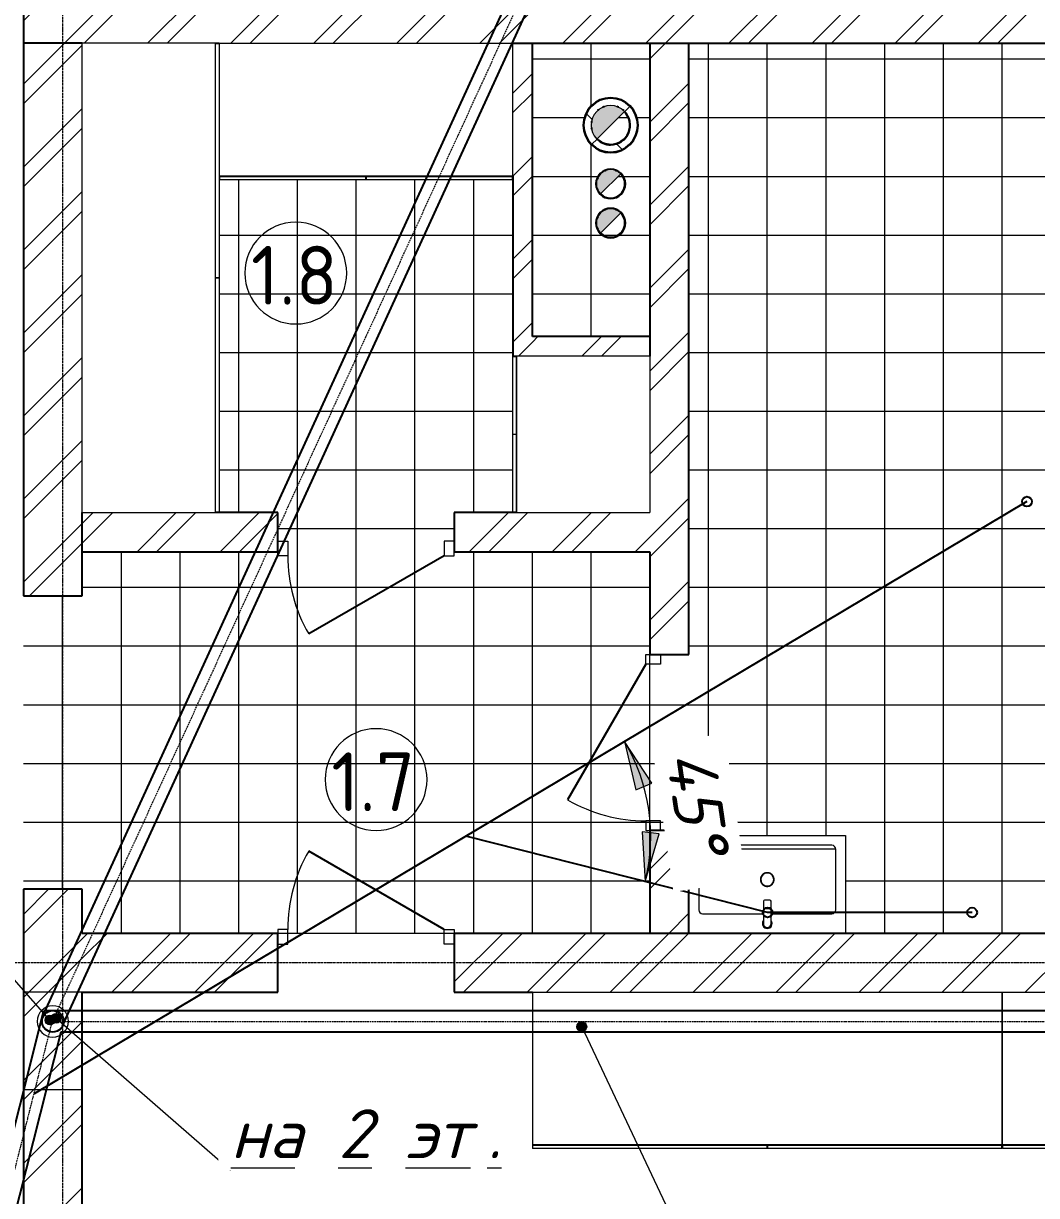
# Model space of a CAD drawing. Header units: millimetres. Extents: x -2820 to 26103, y -2046 to 37035.
# Drawn here: x 14568 to 19744, y 12383 to 18373 of the extents above; entities that cross this region are included whole.
import ezdxf

# ---------------------------------------------------------------- set-up
doc = ezdxf.new("R2010")
doc.units = ezdxf.units.MM
for name, pattern in [('Осевая 12-2-2', [16, 12, -2, 0, -2]), ('Пунктир 2-1_5', [3.5, 2, -1.5]), ('Штрихпунктир 8-2-2', [12, 8, -2, 0, -2])]:
    doc.linetypes.add(name, pattern=pattern)
for name, color, linetype, lineweight in [('A-ANNO-DIMS', 7, 'Continuous', 9), ('A-ANNO-DIMS-100', 7, 'Continuous', 9), ('A-ANNO-NOTE', 7, 'Continuous', 9), ('A-AREA-IDEN', 7, 'Continuous', 9), ('A-COLS', 7, 'Continuous', 9), ('A-DETL-CNTR', 7, 'Штрихпунктир 8-2-2', 9), ('A-DETL-GENF', 7, 'Continuous', 9), ('A-DOOR', 7, 'Continuous', 9), ('A-FLOR', 7, 'Continuous', 9), ('A-WALL', 7, 'Continuous', 9), ('A-WALL-PATT', 7, 'Continuous', 25), ('I-FURN', 7, 'Continuous', 9), ('P-SANR-FIXT', 7, 'Continuous', 9), ('S-COLS', 7, 'Continuous', 9), ('S-GRID', 7, 'Continuous', 9)]:
    doc.layers.add(name, color=color, linetype=linetype, lineweight=lineweight)
doc.layers.add('A-DETL', color=7, linetype='Continuous', lineweight=9, true_color=0x00a600)
doc.layers.add('A-FLOR-PATT', color=7, linetype='Continuous', lineweight=15, true_color=0x383838)
doc.styles.add('GOST Common', font='GOST_Common.ttf', dxfattribs={"height": 300})
doc.styles.add('ISOCPEUR_I', font='isocpeui.ttf', dxfattribs={"height": 250})
doc.dimstyles.new('2_5', dxfattribs={"dimscale": 304.8, "dimtxt": 248.995294, "dimasz": 0.82021, "dimexe": 0.656168, "dimexo": 0.656168, "dimgap": 0.164042, "dimtad": 1, "dimdec": 0, "dimzin": 0, "dimdsep": 46, "dimtxsty": 'ISOCPEUR_I', "dimsah": 1, "dimcen": 0.09, "dimadec": 0, "dimazin": 0, "dimtfac": 1, "dimtdec": 4, "dimtix": 1, "dimtmove": 0, "dimatfit": 3, "dimfxl": 1, "dimtvp": 1, "dimtfill": 1, "dimtolj": 1, "dimtzin": 0, "dimarcsym": 2})
pattern_1 = [(45, (0, 0), (-212.132, 212.132), []), (45, (0, 100), (-212.132, 212.132), [])]

# ---------------------------------------------------------------- blocks, each defined once
blk = doc.blocks.new('INT 19 Дверь межкомнатная одностворчатая - 900 х 2370 _800_ Глухое Л-НАР-1569038-Этаж 1 - КН')
at = {"layer": 'A-DOOR', "lineweight": 25}
blk.add_line((400, 170), (-292.8, 570), dxfattribs=at)
at = {"layer": 'A-DOOR'}
for p, q in [((-400, 170), (-450, 170)), ((-450, 170), (-450, 95)), ((-400, 95), (-400, 170)), ((400, 95), (400, 170)), ((400, 170), (450, 170)), ((450, 170), (450, 95)), ((-450, 95), (-400, 95)), ((450, 95), (400, 95))]:
    blk.add_line(p, q, dxfattribs=at)
blk.add_arc((400, 170), 800, 150, 180, dxfattribs=at)
blk = doc.blocks.new('INT 19 Дверь межкомнатная одностворчатая - 900 х 2370 _800_ Глухое Л-НАР-1569067-Этаж 1 - КН')
at = {"layer": 'A-DOOR', "lineweight": 25}
blk.add_line((400, 120), (-292.8, 520), dxfattribs=at)
at = {"layer": 'A-DOOR'}
for p, q in [((-400, 120), (-450, 120)), ((-450, 120), (-450, 45)), ((-400, 45), (-400, 120)), ((400, 45), (400, 120)), ((400, 120), (450, 120)), ((450, 120), (450, 45)), ((-450, 45), (-400, 45)), ((450, 45), (400, 45))]:
    blk.add_line(p, q, dxfattribs=at)
blk.add_arc((400, 120), 800, 150, 180, dxfattribs=at)
blk = doc.blocks.new('INT 18 Шкаф - INT 18 Шкаф-1611660-Этаж 1 - КН')
at = {"layer": 'I-FURN'}
for p, q in [((-400, 350), (400, 350)), ((-400, 350), (-400, -330)), ((400, -330), (400, 350)), ((400, -330), (-400, -330)), ((-398.5, -332), (-0.8, -332)), ((-398.5, -332), (-398.5, -350)), ((-0.8, -350), (-398.5, -350)), ((-0.8, -350), (-0.8, -332)), ((0.8, -332), (398.5, -332)), ((0.8, -332), (0.8, -350)), ((398.5, -350), (0.8, -350)), ((398.5, -350), (398.5, -332))]:
    blk.add_line(p, q, dxfattribs=at)
blk = doc.blocks.new('INT 18 Шкаф - INT 18 Шкаф-1564175-Этаж 1 - КН')
at = {"layer": 'I-FURN'}
for p, q in [((-1200, 350), (1200, 350)), ((-1200, 350), (-1200, -430)), ((1200, -430), (1200, 350)), ((1200, -430), (-1200, -430)), ((-1198.5, -432), (-0.8, -432)), ((-1198.5, -432), (-1198.5, -450)), ((-0.8, -450), (-1198.5, -450)), ((-0.8, -450), (-0.8, -432)), ((0.8, -432), (1198.5, -432)), ((0.8, -432), (0.8, -450)), ((1198.5, -450), (0.8, -450)), ((1198.5, -450), (1198.5, -432))]:
    blk.add_line(p, q, dxfattribs=at)
blk = doc.blocks.new('INT 18 Шкаф - INT 18 Шкаф-1565127-Этаж 1 - КН')
at = {"layer": 'I-FURN'}
for p, q in [((-750, 350), (750, 350)), ((-750, 350), (-750, -330)), ((750, -330), (750, 350)), ((750, -330), (-750, -330)), ((-748.5, -332), (-0.8, -332)), ((-748.5, -332), (-748.5, -350)), ((-0.8, -350), (-748.5, -350)), ((-0.8, -350), (-0.8, -332)), ((0.8, -332), (748.5, -332)), ((0.8, -332), (0.8, -350)), ((748.5, -350), (0.8, -350)), ((748.5, -350), (748.5, -332))]:
    blk.add_line(p, q, dxfattribs=at)
blk = doc.blocks.new('INT 19 Дверь межкомнатная одностворчатая - 900 х 2370 _800_ Глухое П-НАР-1569071-Этаж 1 - КН')
at = {"layer": 'A-DOOR', "lineweight": 25}
blk.add_line((-400, 120), (292.8, 520), dxfattribs=at)
at = {"layer": 'A-DOOR'}
for p, q in [((-400, 120), (-450, 120)), ((-450, 120), (-450, 45)), ((-400, 45), (-400, 120)), ((400, 45), (400, 120)), ((400, 120), (450, 120)), ((450, 120), (450, 45)), ((-450, 45), (-400, 45)), ((450, 45), (400, 45))]:
    blk.add_line(p, q, dxfattribs=at)
blk.add_arc((-400, 120), 800, 360, 30, dxfattribs=at)
blk = doc.blocks.new('INT 18 Шкаф - INT 18 Шкаф-1565469-Этаж 1 - КН')
at = {"layer": 'I-FURN'}
for p, q in [((-1200, 330), (-1200, -350)), ((-1200, 330), (1200, 330)), ((-1198.5, 350), (-1198.5, 332)), ((-0.8, 332), (-1198.5, 332)), ((-520, 350), (-0.8, 350)), ((-0.8, 332), (-0.8, 350)), ((0.8, 350), (1198.5, 350)), ((0.8, 350), (0.8, 332)), ((1198.5, 332), (0.8, 332)), ((1198.5, 332), (1198.5, 350)), ((1200, -350), (1200, 330)), ((1200, -350), (-1200, -350))]:
    blk.add_line(p, q, dxfattribs=at)
blk = doc.blocks.new('Колонна ЖБМ - Круг - D 160-1624059-Этаж 1 - КН')
at = {"layer": 'S-COLS'}
for start, end in [(360, 180), (180, 360)]:
    blk.add_arc((0, 0), 80, start, end, dxfattribs=at)
blk = doc.blocks.new('INT 16 Тумба с раковиной - INT 16 Тумба с раковиной 2-1628028-Этаж 1 - КН')
at = {"layer": 'I-FURN'}
blk.add_line((-850, -180), (-150, -180), dxfattribs=at)
blk = doc.blocks.new('INT 16 Смеситель - INT 16 Смеситель-1566569-Этаж 1 - КН')
at = {"layer": 'P-SANR-FIXT'}
for p, q in [((-20, 0), (-20, -65)), ((20, -65), (20, 0)), ((-20, -65), (-20, -110)), ((-10, -75), (10, -75)), ((20, -110), (20, -65)), ((-10, -120), (10, -120))]:
    blk.add_line(p, q, dxfattribs=at)
for centre, radius, start, end in [((0, 0), 25, 360, 180), ((0, 0), 25, 180, 216.232), ((0, 0), 20, 90, 180), ((0, 0), 20, 143.73116, 165), ((0, 0), 20, 143.73116, 165), ((0, 0), 20, 90, 113.3697), ((0, 0), 20, 66.6303, 113.3697), ((0, 0), 20, 360, 90), ((0, 0), 20, 66.6303, 90), ((0, 0), 20, 30, 50.46886), ((0, 0), 20, 30, 50.46886), ((0, 0), 25, 323.768, 360), ((-10, -65), 10, 180, 270), ((-10, -65), 10, 180, 255), ((-10, -110), 10, 180, 270), ((-10, -110), 10, 180, 255), ((10, -65), 10, 270, 360), ((10, -110), 10, 270, 0), ((10, -65), 10, 285, 330), ((10, -110), 10, 315, 0)]:
    blk.add_arc(centre, radius, start, end, dxfattribs=at)
blk = doc.blocks.new('INT 16 Раковина - INT 16 Раковина-1628049-Этаж 1 - КН')
at = {"layer": 'P-SANR-FIXT'}
for p, q in [((-400, -225), (-400, 275)), ((-350, 155), (-350, -155)), ((-20, 175), (-330, 175)), ((330, 175), (20, 175)), ((350, -155), (350, 155)), ((-330, -175), (330, -175)), ((400, -225), (-400, -225))]:
    blk.add_line(p, q, dxfattribs=at)
at = {"layer": 'P-SANR-FIXT', "flags": 128}
for points in [[(35, 0), (35, 1.4), (34.9, 2.8), (34.7, 4.2), (34.6, 5.6), (34.3, 7), (34, 8.3), (33.6, 9.7), (33.2, 11), (32.8, 12.3), (32.2, 13.6), (31.7, 14.9), (31, 16.2), (30.4, 17.4), (29.7, 18.6), (28.9, 19.8), (28.1, 20.9), (27.2, 22), (26.3, 23.1), (25.4, 24.1), (24.4, 25.1), (23.4, 26.1), (22.3, 27), (21.2, 27.8), (20.1, 28.7), (18.9, 29.5), (17.7, 30.2), (16.5, 30.9), (15.2, 31.5), (14, 32.1), (12.7, 32.6), (11.4, 33.1), (10, 33.5), (8.7, 33.9), (7.3, 34.2), (5.9, 34.5), (4.6, 34.7), (3.2, 34.9), (1.8, 35), (0.4, 35), (-1, 35), (-2.4, 34.9), (-3.8, 34.8), (-5.2, 34.6), (-6.6, 34.4), (-8, 34.1), (-9.3, 33.7), (-10.7, 33.3), (-12, 32.9), (-13.3, 32.4), (-14.6, 31.8), (-15.8, 31.2), (-17.1, 30.6), (-18.3, 29.9), (-19.4, 29.1), (-20.6, 28.3), (-21.7, 27.5), (-22.8, 26.6), (-23.8, 25.6), (-24.8, 24.7), (-25.8, 23.6), (-26.7, 22.6), (-27.6, 21.5), (-28.5, 20.4), (-29.2, 19.2), (-30, 18), (-30.7, 16.8), (-31.3, 15.6), (-31.9, 14.3), (-32.5, 13), (-33, 11.7), (-33.4, 10.4), (-33.8, 9.1), (-34.1, 7.7), (-34.4, 6.3), (-34.6, 4.9), (-34.8, 3.5), (-34.9, 2.2), (-35, 0.8), (-35, 0)], [(-35, 0), (-35, -1.4), (-34.9, -2.8), (-34.7, -4.2), (-34.6, -5.6), (-34.3, -7), (-34, -8.3), (-33.6, -9.7), (-33.2, -11), (-32.8, -12.3), (-32.2, -13.6), (-31.7, -14.9), (-31, -16.2), (-30.4, -17.4), (-29.7, -18.6), (-28.9, -19.8), (-28.1, -20.9), (-27.2, -22), (-26.3, -23.1), (-25.4, -24.1), (-24.4, -25.1), (-23.4, -26.1), (-22.3, -27), (-21.2, -27.8), (-20.1, -28.7), (-18.9, -29.5), (-17.7, -30.2), (-16.5, -30.9), (-15.2, -31.5), (-14, -32.1), (-12.7, -32.6), (-11.4, -33.1), (-10, -33.5), (-8.7, -33.9), (-7.3, -34.2), (-5.9, -34.5), (-4.6, -34.7), (-3.2, -34.9), (-1.8, -35), (-0.4, -35), (1, -35), (2.4, -34.9), (3.8, -34.8), (5.2, -34.6), (6.6, -34.4), (8, -34.1), (9.3, -33.7), (10.7, -33.3), (12, -32.9), (13.3, -32.4), (14.6, -31.8), (15.8, -31.2), (17.1, -30.6), (18.3, -29.9), (19.4, -29.1), (20.6, -28.3), (21.7, -27.5), (22.8, -26.6), (23.8, -25.6), (24.8, -24.7), (25.8, -23.6), (26.7, -22.6), (27.6, -21.5), (28.5, -20.4), (29.2, -19.2), (30, -18), (30.7, -16.8), (31.3, -15.6), (31.9, -14.3), (32.5, -13), (33, -11.7), (33.4, -10.4), (33.8, -9.1), (34.1, -7.7), (34.4, -6.3), (34.6, -4.9), (34.8, -3.5), (34.9, -2.2), (35, -0.8), (35, 0)]]:
    blk.add_lwpolyline(points, dxfattribs=at)
at = {"layer": 'P-SANR-FIXT'}
for centre, radius, start, end in [((-330, 155), 20, 90, 180), ((330, 155), 20, 0, 90), ((0, 0), 35, 0, 180), ((0, 0), 35, 180, 0), ((0, 0), 33, 360, 180), ((0, 0), 33, 180, 360), ((-330, -155), 20, 180, 270), ((330, -155), 20, 270, 0)]:
    blk.add_arc(centre, radius, start, end, dxfattribs=at)
blk = doc.blocks.new('INT Марка помещения - Номер помещения _ Площадь _ Имя-1615504-Этаж 1 - КН')
at = {"layer": 'A-AREA-IDEN'}
for start, end in [(360, 180), (180, 360)]:
    blk.add_arc((0, 0), 2.6, start, end, dxfattribs=at)
blk = doc.blocks.new('DIMBLOCK15-Этаж 1 - КН')
at = {"layer": 'A-ANNO-DIMS-100'}
for points in [[(17639.5, 14702.8), (17697.2, 14455.6), (17778.3, 14490.2)], [(17744.2, 13987.4), (17816.2, 14230.8), (17728.6, 14240.8)]]:
    blk.add_hatch(color=256, dxfattribs=at).paths.add_polyline_path(points)
for p, q in [((17639.5, 14702.8), (17811.3, 14805.3)), ((17639.5, 14702.8), (17467.8, 14600.3)), ((17639.5, 14702.8), (17697.2, 14455.6)), ((17778.3, 14490.2), (17639.5, 14702.8)), ((17697.2, 14455.6), (17778.3, 14490.2)), ((17816.2, 14230.8), (17728.6, 14240.8)), ((17728.6, 14240.8), (17744.2, 13987.4)), ((17744.2, 13987.4), (17816.2, 14230.8)), ((17744.2, 13987.4), (17550.3, 14036.4)), ((17744.2, 13987.4), (17744.2, 13987.4)), ((17744.2, 13987.4), (17938.1, 13938.4))]:
    blk.add_line(p, q, dxfattribs=at)
blk.add_arc((16828.3, 14218.7), 944.7, 345.82437, 30.82437, dxfattribs=at)
blk.add_arc((16828.3, 14218.7), 944.7, 345.82437, 30.82437, dxfattribs=at)
at = {"layer": 'A-ANNO-DIMS-100', "color": 0, "insert": (18097.2, 14673), "char_height": 250, "width": 637.811, "attachment_point": 1, "rotation": 278.32437, "line_spacing_factor": 1.149209, "style": 'ISOCPEUR_I', "bg_fill": 3, "box_fill_scale": 1.25, "bg_fill_color": 256, "bg_fill_true_color": 13158600, "bg_fill_transparency": 0}
blk.add_mtext('45°', dxfattribs=at)

msp = doc.modelspace()

# ---------------------------------------------------------------- hatches: boundary and pattern name
at = {"layer": 'A-ANNO-NOTE'}
h = msp.add_hatch(color=256, dxfattribs=at)
edge = h.paths.add_edge_path()
edge.add_arc((14703.532, 13279.526), 25, 0, 360)
h = msp.add_hatch(color=256, dxfattribs=at)
edge = h.paths.add_edge_path()
edge.add_arc((14735.524, 13288.711), 25, 0, 360)
h = msp.add_hatch(color=256, dxfattribs=at)
edge = h.paths.add_edge_path()
edge.add_arc((17420.716, 13245.404), 25, 0, 360)
at = {"layer": 'A-COLS'}
h = msp.add_hatch(dxfattribs=at)
h.set_pattern_fill('FP_7', color=256, style=0, pattern_type=2)
h.set_pattern_definition([(45, (0, 0), (-141.4214, 141.4214), []), (135, (0, 0), (-141.4214, -141.4214), [])])
h.paths.add_polyline_path([(17568.194, 17714.643), (17607.073, 17720.233), (17642.802, 17736.55), (17672.487, 17762.273), (17693.723, 17795.316), (17704.789, 17833.004), (17704.789, 17872.283), (17693.723, 17909.971), (17672.487, 17943.014), (17642.802, 17968.736), (17607.073, 17985.054), (17568.194, 17990.643), (17529.315, 17985.054), (17493.585, 17968.736), (17463.9, 17943.014), (17442.665, 17909.971), (17431.598, 17872.283), (17432.396, 17830.289), (17442.665, 17795.316), (17463.9, 17762.273), (17493.585, 17736.55), (17529.315, 17720.233)])
h.paths.add_polyline_path([(17568.194, 17752.643), (17533.992, 17758.674), (17503.915, 17776.039), (17481.591, 17802.643), (17471.137, 17830.289), (17468.194, 17852.643), (17471.601, 17878.525), (17481.591, 17902.643), (17497.483, 17923.354), (17518.194, 17939.246), (17542.312, 17949.236), (17568.194, 17952.643), (17594.076, 17949.236), (17618.194, 17939.246), (17638.096, 17922.546), (17654.796, 17902.643), (17666.674, 17870.008), (17666.674, 17835.279), (17654.796, 17802.643), (17632.472, 17776.039), (17602.396, 17758.674)])
at = {"layer": 'A-DETL-GENF', "lineweight": 5}
for points in [[(17497.483, 17781.933), (17638.904, 17923.354), (17618.194, 17939.246), (17594.076, 17949.236), (17568.194, 17952.643), (17542.312, 17949.236), (17518.194, 17939.246), (17497.483, 17923.354), (17481.591, 17902.643), (17471.601, 17878.525), (17468.194, 17852.643), (17471.601, 17826.762), (17481.591, 17802.643)], [(17516.575, 17501.025), (17619.813, 17604.262), (17604.694, 17615.863), (17587.088, 17623.156), (17568.194, 17625.643), (17549.3, 17623.156), (17531.694, 17615.863), (17516.575, 17604.262), (17504.974, 17589.143), (17497.681, 17571.537), (17495.194, 17552.643), (17497.681, 17533.75), (17504.974, 17516.143)], [(17516.575, 17301.025), (17619.813, 17404.262), (17604.694, 17415.863), (17587.088, 17423.156), (17568.194, 17425.643), (17549.3, 17423.156), (17531.694, 17415.863), (17516.575, 17404.262), (17504.974, 17389.143), (17497.681, 17371.537), (17495.194, 17352.643), (17497.681, 17333.75), (17504.974, 17316.143)]]:
    msp.add_hatch(color=256, dxfattribs=at).paths.add_polyline_path(points)
at = {"layer": 'A-FLOR-PATT', "lineweight": 9, "true_color": 0xd5d5d5}
h = msp.add_hatch(dxfattribs=at)
h.set_pattern_fill('FP_9', color=254, style=0, pattern_type=2)
h.set_pattern_definition([(0, (-26031.8, 26891.1), (0, 300), []), (90, (-26031.8, 26891.1), (-300, 2e-14), [])])
h.paths.add_polyline_path([(21968.194, 13722.643), (21968.194, 14147.643), (22328.194, 14147.643), (22328.194, 15247.643), (21968.194, 15247.643), (21968.194, 16272.643), (21948.194, 16272.643), (21948.194, 17272.643), (21968.194, 17272.643), (21968.194, 18272.643), (17968.194, 18272.643), (17968.194, 15147.643), (17768.194, 15147.643), (17768.194, 15672.643), (16768.194, 15672.643), (16768.194, 15872.643), (17088.194, 15872.643), (17088.194, 16672.643), (17068.194, 16672.643), (17068.194, 17592.643), (15568.194, 17592.643), (15568.194, 17073.443), (15550.194, 17073.443), (15550.194, 18271.143), (15568.194, 18271.143), (15568.194, 18272.643), (15548.194, 18272.643), (15548.194, 15872.643), (15868.194, 15872.643), (15868.194, 15672.643), (14868.194, 15672.643), (14868.194, 15447.643), (14568.194, 15447.643), (14568.194, 13947.643), (14868.194, 13947.643), (14868.194, 13722.643), (17768.194, 13722.643), (17768.194, 14247.643), (17968.194, 14247.643), (17968.194, 14222.643), (18768.194, 14222.643), (18768.194, 13722.643), (19792.722, 13722.643)])
h.paths.add_polyline_path([(17086.194, 15874.143), (17068.194, 15874.143), (17068.194, 16271.843), (17086.194, 16271.843), (17086.194, 15890.643)])
h.paths.add_polyline_path([(15568.194, 15874.143), (15550.194, 15874.143), (15550.194, 17071.843), (15568.194, 17071.843), (15568.194, 15890.643)])
h.paths.add_polyline_path([(17086.194, 16273.443), (17068.194, 16273.443), (17068.194, 16671.143), (17086.194, 16671.143), (17086.194, 16635.843)])
h.paths.add_polyline_path([(17637.485, 16772.643), (17768.194, 16772.643), (17768.194, 18272.643), (17168.194, 18272.643), (17168.194, 16772.643), (17621.227, 16772.643)])
h.paths.add_polyline_path([(17568.194, 17277.643), (17539.492, 17283.353), (17514.216, 17301.025), (17498.903, 17323.942), (17493.194, 17352.643), (17498.903, 17381.345), (17516.575, 17406.621), (17540.258, 17422.087), (17568.194, 17427.643), (17596.895, 17421.934), (17622.172, 17404.262), (17637.637, 17380.579), (17643.194, 17352.643), (17637.485, 17323.942), (17619.813, 17298.666), (17596.13, 17283.2), (17578.248, 17279.643)])
h.paths.add_polyline_path([(17568.194, 17279.643), (17596.895, 17285.712), (17621.227, 17303.141), (17635.637, 17324.708), (17641.194, 17352.643), (17635.126, 17381.345), (17619.813, 17404.262), (17516.575, 17301.025), (17540.258, 17285.2), (17549.547, 17283.353)])
h.paths.add_polyline_path([(17598.791, 17418.308), (17596.13, 17420.087), (17596.895, 17419.094)])
h.paths.add_polyline_path([(17568.194, 17477.643), (17539.492, 17483.353), (17514.216, 17501.025), (17498.903, 17523.942), (17493.194, 17552.643), (17498.903, 17581.345), (17516.575, 17606.621), (17540.258, 17622.087), (17568.194, 17627.643), (17596.895, 17621.934), (17622.172, 17604.262), (17637.637, 17580.579), (17642.802, 17550.675), (17637.485, 17523.942), (17619.813, 17498.666), (17596.13, 17483.2), (17578.248, 17479.643)])
h.paths.add_polyline_path([(17568.194, 17479.643), (17596.895, 17485.712), (17621.227, 17503.141), (17635.637, 17524.708), (17641.194, 17552.643), (17635.126, 17581.345), (17619.813, 17604.262), (17516.575, 17501.025), (17540.258, 17485.2), (17549.547, 17483.353)])
h.paths.add_polyline_path([(15569.694, 17572.643), (15569.694, 17590.643), (16317.394, 17590.643), (16317.394, 17572.643), (15586.194, 17572.643)])
h.paths.add_polyline_path([(16520.412, 17572.643), (16318.994, 17572.643), (16318.994, 17590.643), (17066.694, 17590.643), (17065.797, 17572.643), (17050.194, 17572.643)])
h.paths.add_polyline_path([(17598.791, 17618.308), (17596.13, 17620.087), (17596.895, 17619.094)])
h.paths.add_polyline_path([(17568.194, 17712.643), (17528.751, 17718.314), (17490.562, 17736.55), (17461.547, 17762.273), (17440.601, 17795.316), (17429.619, 17833.004), (17429.619, 17872.568), (17442.665, 17913.632), (17463.9, 17945.634), (17493.585, 17970.913), (17529.315, 17987.054), (17568.194, 17992.643), (17611.182, 17985.353), (17645.825, 17968.736), (17674.84, 17943.014), (17695.786, 17909.971), (17706.769, 17870.008), (17706.055, 17830.289), (17693.723, 17791.655), (17672.487, 17759.653), (17642.802, 17734.374), (17607.073, 17718.233), (17582.104, 17714.643)])
h.paths.add_polyline_path([(17568.194, 17754.643), (17602.396, 17760.949), (17632.472, 17779.103), (17653.064, 17803.643), (17664.705, 17835.626), (17663.751, 17872.283), (17652.225, 17902.643), (17636.698, 17921.148), (17499.689, 17784.139), (17507.854, 17776.039), (17534.676, 17760.554), (17553.444, 17757.244)])
at = {"layer": 'A-WALL-PATT', "lineweight": 9}
h = msp.add_hatch(dxfattribs=at)
h.set_pattern_fill('FP_1', color=256, style=0, pattern_type=2)
h.set_pattern_definition(pattern_1)
h.paths.add_polyline_path([(21968.194, 18272.643), (21968.194, 18672.643), (14568.194, 18672.643), (14568.194, 18272.643), (19792.722, 18272.643)])
h = msp.add_hatch(dxfattribs=at)
h.set_pattern_fill('FP_1', color=256, style=0, pattern_type=2)
h.set_pattern_definition(pattern_1)
h.paths.add_polyline_path([(14868.194, 5972.643), (14868.194, 7372.643), (14568.194, 7372.643), (14568.194, 5972.643)])
h.paths.add_polyline_path([(14868.194, 8272.643), (14868.194, 13947.643), (14568.194, 13947.643), (14568.194, 8272.643)])
h.paths.add_polyline_path([(14718.194, 13192.643), (14687.579, 13198.733), (14661.625, 13216.075), (14644.283, 13242.029), (14638.194, 13272.643), (14644.283, 13303.258), (14661.625, 13329.212), (14687.579, 13346.554), (14718.194, 13352.643), (14748.808, 13346.554), (14774.762, 13329.212), (14792.104, 13303.258), (14798.194, 13272.643), (14792.104, 13242.029), (14774.762, 13216.075), (14748.808, 13198.733)])
h.paths.add_polyline_path([(14568.194, 15447.643), (14868.194, 15447.643), (14868.194, 18272.643), (14568.194, 18272.643), (14568.194, 15872.643)])
h = msp.add_hatch(dxfattribs=at)
h.set_pattern_fill('FP_1', color=256, style=0, pattern_type=2)
h.set_pattern_definition(pattern_1)
h.paths.add_polyline_path([(17168.194, 16672.643), (17168.194, 18272.643), (17068.194, 18272.643), (17068.194, 16672.643), (17088.194, 16672.643)])
h = msp.add_hatch(dxfattribs=at)
h.set_pattern_fill('FP_1', color=256, style=0, pattern_type=2)
h.set_pattern_definition(pattern_1)
h.paths.add_polyline_path([(17968.194, 13722.643), (17968.194, 14247.643), (17768.194, 14247.643), (17768.194, 13722.643)])
h.paths.add_polyline_path([(17768.194, 15147.643), (17968.194, 15147.643), (17968.194, 18272.643), (17768.194, 18272.643), (17768.194, 15672.643)])
h = msp.add_hatch(dxfattribs=at)
h.set_pattern_fill('FP_1', color=256, style=0, pattern_type=2)
h.set_pattern_definition(pattern_1)
h.paths.add_polyline_path([(17768.194, 16672.643), (17768.194, 16772.643), (17168.194, 16772.643), (17168.194, 16672.643), (17611.182, 16672.643)])
h = msp.add_hatch(dxfattribs=at)
h.set_pattern_fill('FP_1', color=256, style=0, pattern_type=2)
h.set_pattern_definition(pattern_1)
h.paths.add_polyline_path([(16768.194, 15672.643), (17768.194, 15672.643), (17768.194, 15872.643), (16768.194, 15872.643)])
h.paths.add_polyline_path([(15548.194, 15672.643), (15868.194, 15672.643), (15868.194, 15872.643), (14868.194, 15872.643), (14868.194, 15672.643), (15429.641, 15672.643)])
h = msp.add_hatch(dxfattribs=at)
h.set_pattern_fill('FP_1', color=256, style=0, pattern_type=2)
h.set_pattern_definition(pattern_1)
h.paths.add_polyline_path([(21968.194, 13422.643), (21968.194, 13722.643), (16768.194, 13722.643), (16768.194, 13422.643), (21524.762, 13422.643)])
h.paths.add_polyline_path([(15429.641, 13422.643), (15868.194, 13422.643), (15868.194, 13722.643), (14868.194, 13722.643), (14868.194, 13422.643)])
h.paths.add_polyline_path([(21468.194, 13492.643), (21437.579, 13498.733), (21411.625, 13516.075), (21394.283, 13542.029), (21388.194, 13572.643), (21394.283, 13603.258), (21411.625, 13629.212), (21437.579, 13646.554), (21468.194, 13652.643), (21498.808, 13646.554), (21524.762, 13629.212), (21542.104, 13603.258), (21548.194, 13572.643), (21542.104, 13542.029), (21524.762, 13516.075), (21498.808, 13498.733)])

# ---------------------------------------------------------------- linework, layer by layer
at = {"layer": 'A-ANNO-NOTE'}
for p, q in [((14703.532, 13279.526), (14034.959, 14037.991)), ((14735.524, 13288.711), (15625.932, 12512.512)), ((17420.716, 13245.404), (18026.662, 11960.549))]:
    msp.add_line(p, q, dxfattribs=at)
for centre in [(14703.532, 13279.526), (14735.524, 13288.711), (17420.716, 13245.404)]:
    msp.add_circle(centre, 25, dxfattribs=at)
at = {"layer": 'A-COLS', "lineweight": 25}
for centre, radius, start, end in [((17568.194, 17852.643), 140, 90, 270), ((17568.194, 17852.643), 138, 90, 270), ((17568.194, 17852.643), 138, 90, 270), ((17568.194, 17852.643), 140, 270, 90), ((17568.194, 17852.643), 138, 270, 90), ((17568.194, 17852.643), 138, 270, 90), ((17568.194, 17852.643), 100, 126.6454238, 132.0230126), ((17568.194, 17852.643), 100, 126.6454238, 132.0230126), ((17568.194, 17852.643), 100, 107.9769874, 113.3545762), ((17568.194, 17852.643), 100, 107.9769874, 113.3545762), ((17568.194, 17852.643), 100, 270, 44.9617287), ((17568.194, 17852.643), 100, 270, 44.9617287), ((17568.194, 17852.643), 98, 270, 44.9617287), ((17568.194, 17852.643), 100, 66.6454238, 72.0230126), ((17568.194, 17852.643), 100, 66.6454238, 72.0230126), ((17568.194, 17852.643), 100, 47.9769874, 53.3545762), ((17568.194, 17852.643), 100, 47.9769874, 53.3545762), ((17568.194, 17852.643), 100, 167.9769874, 173.3545762), ((17568.194, 17852.643), 100, 167.9769874, 173.3545762), ((17568.194, 17852.643), 100, 186.6454238, 192.0230126), ((17568.194, 17852.643), 100, 186.6454238, 192.0230126), ((17568.194, 17852.643), 100, 224.9617287, 270), ((17568.194, 17852.643), 100, 224.9617287, 270), ((17568.194, 17852.643), 98, 224.9617287, 270), ((17568.194, 17552.643), 75, 90, 270), ((17568.194, 17552.643), 73, 109.971237, 115.028763), ((17568.194, 17552.643), 75, 270, 90), ((17568.194, 17552.643), 73, 64.971237, 70.028763), ((17568.194, 17552.643), 73, 154.971237, 160.028763), ((17568.194, 17552.643), 73, 270, 45), ((17568.194, 17552.643), 73, 199.971237, 205.028763), ((17568.194, 17552.643), 73, 225, 270), ((17568.194, 17352.643), 75, 90, 270), ((17568.194, 17352.643), 73, 154.971237, 160.028763), ((17568.194, 17352.643), 73, 109.971237, 115.028763), ((17568.194, 17352.643), 75, 270, 90), ((17568.194, 17352.643), 73, 270, 45), ((17568.194, 17352.643), 73, 64.971237, 70.028763), ((17568.194, 17352.643), 73, 199.971237, 205.028763), ((17568.194, 17352.643), 73, 225, 270)]:
    msp.add_arc(centre, radius, start, end, dxfattribs=at)
at = {"layer": 'A-DETL', "color": 36, "lineweight": 25, "true_color": 0x804000}
for p, q in [((14665.657, 13295.533), (22300.116, 29975.854)), ((22400.137, 29930.075), (14765.679, 13249.754)), ((19694.975, 15929.297), (14622.138, 12902.354)), ((18370.113, 13829.297), (16828.271, 14218.746)), ((19414.975, 13829.297), (18370.113, 13829.297)), ((14113.912, 11114.851), (14672.833, 13327.643)), ((14758.503, 13217.643), (14188.045, 10959.174))]:
    msp.add_line(p, q, dxfattribs=at)
at = {"layer": 'A-DETL', "color": 7}
for p, q in [((14868.194, 13422.643), (14568.194, 13422.643)), ((14868.194, 12922.643), (14568.194, 12922.643))]:
    msp.add_line(p, q, dxfattribs=at)
at = {"layer": 'A-DETL', "color": 36, "linetype": 'Пунктир 2-1_5', "lineweight": 25, "true_color": 0x804000}
for p, q in [((14672.833, 13327.643), (20950.263, 13327.643)), ((20980.588, 13217.643), (14758.503, 13217.643))]:
    msp.add_line(p, q, dxfattribs=at)
at = {"layer": 'A-DETL', "color": 36, "lineweight": 25, "true_color": 0x804000}
for centre, radius in [((19694.975, 15929.297), 25), ((18370.113, 13829.297), 25), ((19414.975, 13829.297), 25), ((14718.194, 13272.643), 55)]:
    msp.add_circle(centre, radius, dxfattribs=at)
at = {"layer": 'A-DETL-CNTR'}
for p, q in [((22350.127, 29952.964), (14715.668, 13272.643)), ((14134.719, 10972.643), (14715.668, 13272.643)), ((14715.668, 13272.643), (20965.425, 13272.643))]:
    msp.add_line(p, q, dxfattribs=at)
at = {"layer": 'A-DETL-GENF'}
for p, q in [((17497.483, 17781.933), (17638.904, 17923.354)), ((17516.575, 17501.025), (17619.813, 17604.262)), ((17516.575, 17301.025), (17619.813, 17404.262))]:
    msp.add_line(p, q, dxfattribs=at)
for centre, radius in [((17568.194, 17852.643), 100), ((17568.194, 17552.643), 73), ((17568.194, 17352.643), 73)]:
    msp.add_arc(centre, radius, 45, 225, dxfattribs=at)
at = {"layer": 'A-FLOR'}
msp.add_line((16768.194, 13722.643), (15868.194, 13722.643), dxfattribs=at)
at = {"layer": 'A-WALL', "lineweight": 25}
for p, q in [((14568.194, 19972.643), (14568.194, 15447.643)), ((14868.194, 18272.643), (14568.194, 18272.643)), ((15548.194, 18272.643), (15568.194, 18272.643)), ((17068.194, 18272.643), (21968.194, 18272.643)), ((17168.194, 16772.643), (17168.194, 18272.643)), ((17768.194, 18272.643), (17768.194, 16672.643)), ((17968.194, 15147.643), (17968.194, 18272.643)), ((17068.194, 17592.643), (17068.194, 16672.643)), ((17768.194, 16772.643), (17168.194, 16772.643)), ((17068.194, 16672.643), (17088.194, 16672.643)), ((14868.194, 15447.643), (14868.194, 15872.643)), ((15868.194, 15872.643), (15548.194, 15872.643)), ((15868.194, 15672.643), (15868.194, 15872.643)), ((17088.194, 15872.643), (16768.194, 15872.643)), ((16768.194, 15872.643), (16768.194, 15672.643)), ((14868.194, 15672.643), (15868.194, 15672.643)), ((16768.194, 15672.643), (17768.194, 15672.643)), ((17768.194, 15672.643), (17768.194, 15147.643)), ((14568.194, 15447.643), (14868.194, 15447.643)), ((17768.194, 15147.643), (17968.194, 15147.643)), ((17968.194, 14247.643), (17768.194, 14247.643)), ((17768.194, 14247.643), (17768.194, 13722.643)), ((17968.194, 13722.643), (17968.194, 14247.643)), ((14568.194, 13947.643), (14568.194, 11122.643)), ((14868.194, 13947.643), (14568.194, 13947.643)), ((14868.194, 13722.643), (14868.194, 13947.643)), ((15868.194, 13722.643), (14868.194, 13722.643)), ((15868.194, 13422.643), (15868.194, 13722.643)), ((21968.194, 13722.643), (16768.194, 13722.643)), ((16768.194, 13722.643), (16768.194, 13422.643)), ((14868.194, 8272.643), (14868.194, 13422.643)), ((14868.194, 13422.643), (15868.194, 13422.643)), ((16768.194, 13422.643), (17168.194, 13422.643))]:
    msp.add_line(p, q, dxfattribs=at)
at = {"layer": 'S-GRID', "color": 251, "linetype": 'Осевая 12-2-2', "true_color": 0x646464}
for p, q in [((14768.194, 22574.777), (14768.194, -1346.156)), ((23375.597, 13572.643), (-1176.107, 13572.643))]:
    msp.add_line(p, q, dxfattribs=at)

# ---------------------------------------------------------------- block references
at = {"layer": 'A-AREA-IDEN', "xscale": 99.99999999999993, "yscale": 99.99999999999993, "zscale": 99.99999999999993}
for p in [(15959.584, 17096.866), (16369.896, 14508.594)]:
    msp.add_blockref('INT Марка помещения - Номер помещения _ Площадь _ Имя-1615504-Этаж 1 - КН', p, dxfattribs=at)
at = {"layer": 'A-DOOR', "lineweight": 25}
for name, p, rotation in [('INT 19 Дверь межкомнатная одностворчатая - 900 х 2370 _800_ Глухое П-НАР-1569071-Этаж 1 - КН', (16318.194, 15772.643), 180), ('INT 19 Дверь межкомнатная одностворчатая - 900 х 2370 _800_ Глухое Л-НАР-1569067-Этаж 1 - КН', (17868.194, 14697.643), 89.9999999999999)]:
    msp.add_blockref(name, p, dxfattribs=dict(at, rotation=rotation))
msp.add_blockref('INT 19 Дверь межкомнатная одностворчатая - 900 х 2370 _800_ Глухое Л-НАР-1569038-Этаж 1 - КН', (16318.194, 13572.643), dxfattribs=at)
at = {"layer": 'I-FURN'}
for name, p, rotation in [('INT 18 Шкаф - INT 18 Шкаф-1565469-Этаж 1 - КН', (15218.194, 17072.643), 270.0000000000002), ('INT 18 Шкаф - INT 18 Шкаф-1611660-Этаж 1 - КН', (17418.194, 16272.643), 269.9999999999993), ('INT 16 Тумба с раковиной - INT 16 Тумба с раковиной 2-1628028-Этаж 1 - КН', (17868.194, 13972.643), 180)]:
    msp.add_blockref(name, p, dxfattribs=dict(at, rotation=rotation))
for name, p in [('INT 18 Шкаф - INT 18 Шкаф-1565127-Этаж 1 - КН', (16318.194, 17922.643)), ('INT 18 Шкаф - INT 18 Шкаф-1564175-Этаж 1 - КН', (18368.194, 13072.643)), ('INT 18 Шкаф - INT 18 Шкаф-1564175-Этаж 1 - КН', (20768.194, 13072.643))]:
    msp.add_blockref(name, p, dxfattribs=at)
at = {"layer": 'P-SANR-FIXT', "rotation": 180}
for name, p in [('INT 16 Раковина - INT 16 Раковина-1628049-Этаж 1 - КН', (18368.194, 13997.643)), ('INT 16 Смеситель - INT 16 Смеситель-1566569-Этаж 1 - КН', (18368.194, 13772.643))]:
    msp.add_blockref(name, p, dxfattribs=at)
at = {"layer": 'S-COLS'}
msp.add_blockref('Колонна ЖБМ - Круг - D 160-1624059-Этаж 1 - КН', (14718.194, 13272.643), dxfattribs=at)

# ---------------------------------------------------------------- texts
at = {"layer": 'A-AREA-IDEN', "char_height": 300, "width": 561.18125, "attachment_point": 1, "style": 'GOST Common'}
for s, insert in [('1.8', (15730.654, 17235.597)), ('1.7', (16140.965, 14647.324))]:
    msp.add_mtext(s, dxfattribs=dict(at, insert=insert))

# ---------------------------------------------------------------- next in the draw order: texts
at = {"layer": 'A-ANNO-NOTE', "insert": (15627.11, 12823.866), "char_height": 250, "width": 472.99562, "attachment_point": 1, "style": 'ISOCPEUR_I', "bg_fill": 3, "box_fill_scale": 1.25, "bg_fill_color": 256, "bg_fill_true_color": 13158600, "bg_fill_transparency": 0}
msp.add_mtext('\\Lна', dxfattribs=at)

# ---------------------------------------------------------------- next in the draw order: dimensions: what is measured, and where the dimension line sits
at = {"layer": 'A-ANNO-DIMS'}
dim = msp.add_angular_dim_3p(base=(17772.888, 14232.338), center=(16828.271, 14218.746), p1=(18132.039, 13889.432), p2=(17983.034, 14907.789), dimstyle='2_5', override={"dimpost": '<>°', "dimfxl": 1029.200221}, dxfattribs=at)
dim.commit()
dim.dimension.update_dxf_attribs({"geometry": 'DIMBLOCK15-Этаж 1 - КН', "text_midpoint": (17936.189, 14380.855)})

# ---------------------------------------------------------------- next in the draw order: texts
at = {"layer": 'A-ANNO-NOTE', "insert": (16017.37, 12823.866), "char_height": 250, "width": 609.2825, "attachment_point": 1, "style": 'ISOCPEUR_I', "bg_fill": 3, "box_fill_scale": 1.25, "bg_fill_color": 256, "bg_fill_true_color": 13158600, "bg_fill_transparency": 0}
msp.add_mtext('\\L 2 ', dxfattribs=at)

# ---------------------------------------------------------------- next in the draw order: texts
at = {"layer": 'A-ANNO-NOTE', "insert": (16520.078, 12823.866), "char_height": 250, "width": 505.06312, "attachment_point": 1, "style": 'ISOCPEUR_I', "bg_fill": 3, "box_fill_scale": 1.25, "bg_fill_color": 256, "bg_fill_true_color": 13158600, "bg_fill_transparency": 0}
msp.add_mtext('\\Lэт', dxfattribs=at)

# ---------------------------------------------------------------- next in the draw order: texts
at = {"layer": 'A-ANNO-NOTE', "insert": (16936.797, 12823.866), "char_height": 250, "width": 96.2025, "attachment_point": 1, "style": 'ISOCPEUR_I', "bg_fill": 3, "box_fill_scale": 1.25, "bg_fill_color": 256, "bg_fill_true_color": 13158600, "bg_fill_transparency": 0}
msp.add_mtext('\\L\\fISOCPEUR|b0|i1|c204|p34|;\\L.', dxfattribs=at)

doc.saveas('drawing.dxf')
